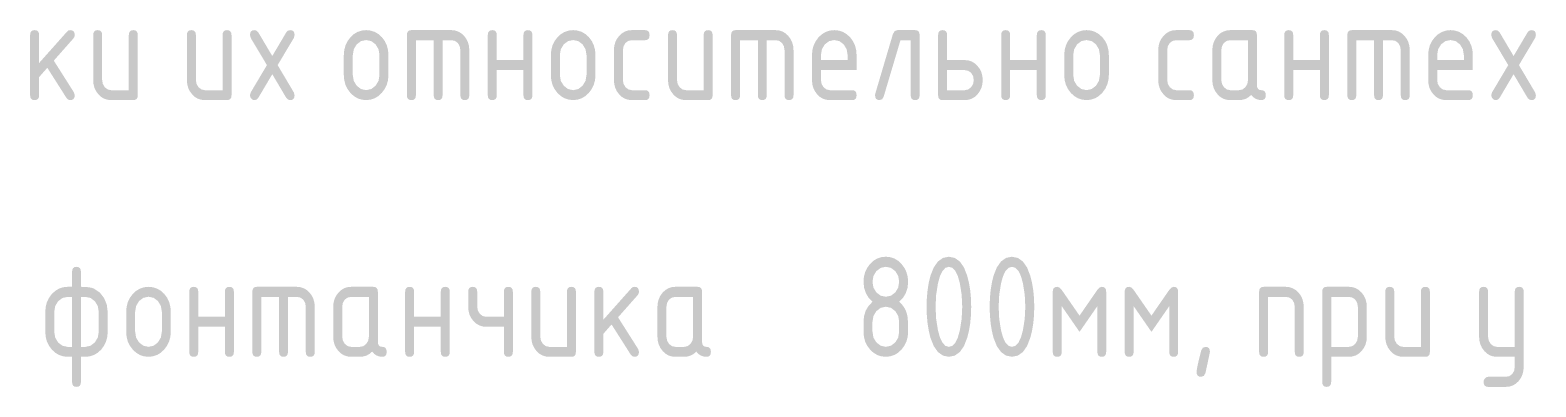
# Model space of a CAD drawing. Header units: millimetres. Extents: x 0 to 1189, y 0 to 841.
# Drawn here: x 1047.81 to 1093.38, y 217.72 to 228.51 of the extents above; entities that cross this region are included whole.
import ezdxf

# ---------------------------------------------------------------- set-up
doc = ezdxf.new("R2010")
doc.units = ezdxf.units.MM

msp = doc.modelspace()

# ---------------------------------------------------------------- hatches: boundary and pattern name
h = msp.add_hatch(color=7)
h.dxf.hatch_style = 2
h.paths.add_polyline_path([(1048.083316, 227.519064), (1048.931636, 228.471564), (1048.972701, 228.503948), (1049.025343, 228.514007), (1049.084986, 228.504559), (1049.127524, 228.476456), (1049.153009, 228.430059), (1049.161493, 228.36573), (1049.150675, 228.308059), (1049.1196, 228.259897), (1048.528146, 227.591273), (1049.135034, 226.634363), (1049.161493, 226.545617), (1049.153009, 226.479429), (1049.127524, 226.433238), (1049.084986, 226.406169), (1049.025343, 226.397341), (1048.960644, 226.413119), (1048.912895, 226.46073), (1048.331914, 227.375196), (1048.083316, 227.091872), (1048.083316, 226.545617), (1048.074841, 226.479429), (1048.049416, 226.433238), (1048.007041, 226.406169), (1047.947717, 226.397341), (1047.888073, 226.406169), (1047.845535, 226.433238), (1047.82005, 226.479429), (1047.811566, 226.545617), (1047.811566, 228.36573), (1047.82005, 228.430059), (1047.845535, 228.476456), (1047.888073, 228.504559), (1047.947717, 228.514007), (1048.007041, 228.504559), (1048.049416, 228.476456), (1048.074841, 228.430059), (1048.083316, 228.36573)])
h = msp.add_hatch(color=7)
h.dxf.hatch_style = 2
h.paths.add_polyline_path([(1051.069901, 228.36573), (1051.069901, 226.545617), (1051.061417, 226.479429), (1051.035932, 226.433238), (1050.993394, 226.406169), (1050.93375, 226.397341), (1050.259614, 226.397341), (1050.150646, 226.407805), (1050.050566, 226.439715), (1049.959788, 226.493846), (1049.878724, 226.570973), (1049.809271, 226.663991), (1049.759662, 226.766104), (1049.729896, 226.878551), (1049.719974, 227.002575), (1049.719974, 228.36573), (1049.728458, 228.430059), (1049.753943, 228.476456), (1049.796481, 228.504559), (1049.856125, 228.514007), (1049.915449, 228.504559), (1049.957824, 228.476456), (1049.983249, 228.430059), (1049.991724, 228.36573), (1049.991724, 227.002575), (1050.011567, 226.886958), (1050.071099, 226.78705), (1050.158122, 226.720077), (1050.259614, 226.697753), (1050.798703, 226.697753), (1050.798703, 228.36573), (1050.807169, 228.430059), (1050.832534, 228.476456), (1050.874745, 228.504559), (1050.93375, 228.514007), (1050.993394, 228.504559), (1051.035932, 228.476456), (1051.061417, 228.430059)])
h = msp.add_hatch(color=7)
h.dxf.hatch_style = 2
h.paths.add_polyline_path([(1053.905722, 228.36573), (1053.905722, 226.545617), (1053.897239, 226.479429), (1053.871754, 226.433238), (1053.829215, 226.406169), (1053.769572, 226.397341), (1053.095436, 226.397341), (1052.986467, 226.407805), (1052.886387, 226.439715), (1052.795609, 226.493846), (1052.714546, 226.570973), (1052.645093, 226.663991), (1052.595483, 226.766104), (1052.565718, 226.878551), (1052.555796, 227.002575), (1052.555796, 228.36573), (1052.564279, 228.430059), (1052.589765, 228.476456), (1052.632303, 228.504559), (1052.691946, 228.514007), (1052.751271, 228.504559), (1052.793645, 228.476456), (1052.81907, 228.430059), (1052.827545, 228.36573), (1052.827545, 227.002575), (1052.847389, 226.886958), (1052.90692, 226.78705), (1052.993943, 226.720077), (1053.095436, 226.697753), (1053.634524, 226.697753), (1053.634524, 228.36573), (1053.642991, 228.430059), (1053.668355, 228.476456), (1053.710566, 228.504559), (1053.769572, 228.514007), (1053.829215, 228.504559), (1053.871754, 228.476456), (1053.897239, 228.430059)])
h = msp.add_hatch(color=7)
h.dxf.hatch_style = 2
h.paths.add_polyline_path([(1055.3015, 227.455674), (1055.79153, 226.629953), (1055.81413, 226.545617), (1055.805647, 226.479429), (1055.780161, 226.433238), (1055.737623, 226.406169), (1055.67798, 226.397341), (1055.613281, 226.413119), (1055.565532, 226.46073), (1055.139443, 227.180617), (1054.713353, 226.46073), (1054.665329, 226.413119), (1054.600354, 226.397341), (1054.548884, 226.4074), (1054.506096, 226.439784), (1054.475228, 226.4896), (1054.464204, 226.545617), (1054.486804, 226.629953), (1054.977385, 227.455674), (1054.486804, 228.276985), (1054.464204, 228.36573), (1054.472687, 228.430059), (1054.498172, 228.476456), (1054.540711, 228.504559), (1054.600354, 228.514007), (1054.665329, 228.498229), (1054.713353, 228.450617), (1055.139443, 227.73073), (1055.565532, 228.450617), (1055.613281, 228.498229), (1055.67798, 228.514007), (1055.737623, 228.505179), (1055.780161, 228.478109), (1055.805647, 228.431919), (1055.81413, 228.36573), (1055.79153, 228.276985)])
h = msp.add_hatch(color=7)
h.paths.add_polyline_path([(1057.304513, 227.150852), (1057.304513, 227.756086), (1057.316657, 227.908592), (1057.353295, 228.04885), (1057.414738, 228.177223), (1057.501296, 228.294072), (1057.60489, 228.390759), (1057.719026, 228.459437), (1057.843911, 228.500416), (1057.979751, 228.514007), (1058.115514, 228.500477), (1058.240269, 228.459919), (1058.35438, 228.392387), (1058.458206, 228.297931), (1058.544678, 228.181332), (1058.605932, 228.05264), (1058.642381, 227.911133), (1058.654439, 227.756086), (1058.654439, 227.150852), (1058.641709, 227.000895), (1058.603865, 226.861946), (1058.541422, 226.734056), (1058.454899, 226.617275), (1058.352442, 226.520589), (1058.238409, 226.451911), (1058.113834, 226.410931), (1057.979751, 226.397341), (1057.843911, 226.410931), (1057.719026, 226.451911), (1057.60489, 226.520589), (1057.501296, 226.617275), (1057.414738, 226.734056), (1057.353295, 226.861946), (1057.316657, 227.000895)])
h.paths.add_polyline_path([(1058.383241, 227.155262), (1058.383241, 227.760496), (1058.354371, 227.93406), (1058.266383, 228.082406), (1058.135676, 228.18128), (1057.979751, 228.213595), (1057.823826, 228.18128), (1057.693119, 228.082406), (1057.604925, 227.93406), (1057.576262, 227.760496), (1057.576262, 227.155262), (1057.604925, 226.97839), (1057.693119, 226.833352), (1057.823826, 226.732273), (1057.979751, 226.697753), (1058.135676, 226.732273), (1058.266383, 226.833352), (1058.354371, 226.979837)])
h = msp.add_hatch(color=7)
h.dxf.hatch_style = 2
h.paths.add_polyline_path([(1059.349071, 228.514007), (1060.562847, 228.514007), (1060.671186, 228.502923), (1060.770173, 228.469979), (1060.86058, 228.415641), (1060.943185, 228.340374), (1061.012638, 228.246737), (1061.062248, 228.143591), (1061.092013, 228.030936), (1061.101935, 227.908773), (1061.101935, 226.545617), (1061.093452, 226.479429), (1061.067967, 226.433238), (1061.025428, 226.406169), (1060.965785, 226.397341), (1060.906461, 226.406169), (1060.864086, 226.433238), (1060.838661, 226.479429), (1060.830186, 226.545617), (1060.830186, 227.908773), (1060.810825, 228.026044), (1060.75467, 228.124298), (1060.667233, 228.189066), (1060.562847, 228.209185), (1060.291649, 228.209185), (1060.291649, 226.545617), (1060.283165, 226.479429), (1060.25768, 226.433238), (1060.215142, 226.406169), (1060.155499, 226.397341), (1060.098405, 226.406169), (1060.057176, 226.433238), (1060.032173, 226.479429), (1060.023758, 226.545617), (1060.023758, 228.209185), (1059.48467, 228.209185), (1059.48467, 226.545617), (1059.476195, 226.479429), (1059.45077, 226.433238), (1059.408395, 226.406169), (1059.349071, 226.397341), (1059.289427, 226.406169), (1059.246889, 226.433238), (1059.221404, 226.479429), (1059.21292, 226.545617), (1059.21292, 228.36573), (1059.221404, 228.430059), (1059.246889, 228.476456), (1059.289427, 228.504559)])
h = msp.add_hatch(color=7)
h.dxf.hatch_style = 2
h.paths.add_polyline_path([(1061.932404, 227.303538), (1061.932404, 226.545617), (1061.92393, 226.479429), (1061.898505, 226.433238), (1061.85613, 226.406169), (1061.796806, 226.397341), (1061.737162, 226.406169), (1061.694624, 226.433238), (1061.669139, 226.479429), (1061.660655, 226.545617), (1061.660655, 228.36573), (1061.669139, 228.430059), (1061.694624, 228.476456), (1061.737162, 228.504559), (1061.796806, 228.514007), (1061.85613, 228.504559), (1061.898505, 228.476456), (1061.92393, 228.430059), (1061.932404, 228.36573), (1061.932404, 227.607809), (1062.739384, 227.607809), (1062.739384, 228.36573), (1062.74785, 228.430059), (1062.773214, 228.476456), (1062.815425, 228.504559), (1062.874431, 228.514007), (1062.934075, 228.504559), (1062.976613, 228.476456), (1063.002098, 228.430059), (1063.010582, 228.36573), (1063.010582, 226.545617), (1063.002098, 226.479429), (1062.976613, 226.433238), (1062.934075, 226.406169), (1062.874431, 226.397341), (1062.815425, 226.406169), (1062.773214, 226.433238), (1062.74785, 226.479429), (1062.739384, 226.545617), (1062.739384, 227.303538)])
h = msp.add_hatch(color=7)
h.paths.add_polyline_path([(1063.569063, 227.150852), (1063.569063, 227.756086), (1063.581207, 227.908592), (1063.617846, 228.04885), (1063.679289, 228.177223), (1063.765847, 228.294072), (1063.869441, 228.390759), (1063.983577, 228.459437), (1064.108462, 228.500416), (1064.244302, 228.514007), (1064.380065, 228.500477), (1064.50482, 228.459919), (1064.61893, 228.392387), (1064.722757, 228.297931), (1064.809229, 228.181332), (1064.870483, 228.05264), (1064.906932, 227.911133), (1064.918989, 227.756086), (1064.918989, 227.150852), (1064.90626, 227.000895), (1064.868415, 226.861946), (1064.805973, 226.734056), (1064.71945, 226.617275), (1064.616992, 226.520589), (1064.50296, 226.451911), (1064.378385, 226.410931), (1064.244302, 226.397341), (1064.108462, 226.410931), (1063.983577, 226.451911), (1063.869441, 226.520589), (1063.765847, 226.617275), (1063.679289, 226.734056), (1063.617846, 226.861946), (1063.581207, 227.000895)])
h.paths.add_polyline_path([(1064.647792, 227.155262), (1064.647792, 227.760496), (1064.618922, 227.93406), (1064.530934, 228.082406), (1064.400227, 228.18128), (1064.244302, 228.213595), (1064.088377, 228.18128), (1063.95767, 228.082406), (1063.869476, 227.93406), (1063.840812, 227.760496), (1063.840812, 227.155262), (1063.869476, 226.97839), (1063.95767, 226.833352), (1064.088377, 226.732273), (1064.244302, 226.697753), (1064.400227, 226.732273), (1064.530934, 226.833352), (1064.618922, 226.979837)])
h = msp.add_hatch(color=7)
h.dxf.hatch_style = 2
h.paths.add_polyline_path([(1065.74922, 227.908773), (1065.74922, 227.002575), (1065.769064, 226.886958), (1065.828595, 226.78705), (1065.915618, 226.720077), (1066.017111, 226.697753), (1066.420049, 226.697753), (1066.479693, 226.688244), (1066.522231, 226.659719), (1066.547716, 226.612177), (1066.556199, 226.545617), (1066.547716, 226.479429), (1066.522231, 226.433238), (1066.479693, 226.406169), (1066.420049, 226.397341), (1066.017111, 226.397341), (1065.908143, 226.407805), (1065.808063, 226.439715), (1065.717284, 226.493846), (1065.636221, 226.570973), (1065.566768, 226.663991), (1065.517159, 226.766104), (1065.487393, 226.878551), (1065.477471, 227.002575), (1065.477471, 227.908773), (1065.487393, 228.030936), (1065.517159, 228.143591), (1065.566768, 228.246737), (1065.636221, 228.340374), (1065.717284, 228.415641), (1065.808063, 228.469979), (1065.908143, 228.502923), (1066.017111, 228.514007), (1066.420049, 228.514007), (1066.479693, 228.504499), (1066.522231, 228.475973), (1066.547716, 228.428431), (1066.556199, 228.361872), (1066.547716, 228.294994), (1066.522231, 228.247288), (1066.479693, 228.218702), (1066.420049, 228.209185), (1066.017111, 228.209185), (1065.912242, 228.187412), (1065.824737, 228.124298), (1065.768582, 228.026044)])
h = msp.add_hatch(color=7)
h.dxf.hatch_style = 2
h.paths.add_polyline_path([(1068.464256, 228.36573), (1068.464256, 226.545617), (1068.455773, 226.479429), (1068.430287, 226.433238), (1068.387749, 226.406169), (1068.328106, 226.397341), (1067.65397, 226.397341), (1067.545001, 226.407805), (1067.444921, 226.439715), (1067.354143, 226.493846), (1067.27308, 226.570973), (1067.203627, 226.663991), (1067.154017, 226.766104), (1067.124252, 226.878551), (1067.11433, 227.002575), (1067.11433, 228.36573), (1067.122813, 228.430059), (1067.148299, 228.476456), (1067.190837, 228.504559), (1067.25048, 228.514007), (1067.309805, 228.504559), (1067.352179, 228.476456), (1067.377604, 228.430059), (1067.386079, 228.36573), (1067.386079, 227.002575), (1067.405923, 226.886958), (1067.465454, 226.78705), (1067.552477, 226.720077), (1067.65397, 226.697753), (1068.193058, 226.697753), (1068.193058, 228.36573), (1068.201525, 228.430059), (1068.226889, 228.476456), (1068.2691, 228.504559), (1068.328106, 228.514007), (1068.387749, 228.504559), (1068.430287, 228.476456), (1068.455773, 228.430059)])
h = msp.add_hatch(color=7)
h.dxf.hatch_style = 2
h.paths.add_polyline_path([(1069.158888, 228.514007), (1070.372664, 228.514007), (1070.481004, 228.502923), (1070.57999, 228.469979), (1070.670398, 228.415641), (1070.753003, 228.340374), (1070.822456, 228.246737), (1070.872065, 228.143591), (1070.901831, 228.030936), (1070.911753, 227.908773), (1070.911753, 226.545617), (1070.903269, 226.479429), (1070.877784, 226.433238), (1070.835246, 226.406169), (1070.775602, 226.397341), (1070.716278, 226.406169), (1070.673903, 226.433238), (1070.648478, 226.479429), (1070.640003, 226.545617), (1070.640003, 227.908773), (1070.620642, 228.026044), (1070.564487, 228.124298), (1070.47705, 228.189066), (1070.372664, 228.209185), (1070.101466, 228.209185), (1070.101466, 226.545617), (1070.092983, 226.479429), (1070.067497, 226.433238), (1070.024959, 226.406169), (1069.965316, 226.397341), (1069.908222, 226.406169), (1069.866993, 226.433238), (1069.84199, 226.479429), (1069.833576, 226.545617), (1069.833576, 228.209185), (1069.294487, 228.209185), (1069.294487, 226.545617), (1069.286012, 226.479429), (1069.260587, 226.433238), (1069.218213, 226.406169), (1069.158888, 226.397341), (1069.099245, 226.406169), (1069.056706, 226.433238), (1069.031221, 226.479429), (1069.022738, 226.545617), (1069.022738, 228.36573), (1069.031221, 228.430059), (1069.056706, 228.476456), (1069.099245, 228.504559)])
h = msp.add_hatch(color=7)
h.paths.add_polyline_path([(1072.145711, 228.213595), (1071.989786, 228.18128), (1071.859079, 228.082406), (1071.770885, 227.935507), (1071.742222, 227.760496), (1071.742222, 227.607809), (1072.549201, 227.607809), (1072.549201, 227.760496), (1072.520331, 227.935507), (1072.432343, 228.082406), (1072.301636, 228.18128)])
h.paths.add_polyline_path([(1071.742222, 227.303538), (1071.742222, 227.002575), (1071.762066, 226.886958), (1071.821597, 226.78705), (1071.90862, 226.720077), (1072.010112, 226.697753), (1072.684249, 226.697753), (1072.743892, 226.688244), (1072.78643, 226.659719), (1072.811915, 226.612177), (1072.820399, 226.545617), (1072.811915, 226.479429), (1072.78643, 226.433238), (1072.743892, 226.406169), (1072.684249, 226.397341), (1072.010112, 226.397341), (1071.901144, 226.407805), (1071.801064, 226.439715), (1071.710286, 226.493846), (1071.629223, 226.570973), (1071.55977, 226.663991), (1071.51016, 226.766104), (1071.480395, 226.878551), (1071.470473, 227.002575), (1071.470473, 227.756086), (1071.482617, 227.908592), (1071.519255, 228.04885), (1071.580699, 228.177223), (1071.667257, 228.294072), (1071.770851, 228.390759), (1071.884987, 228.459437), (1072.009871, 228.500416), (1072.145711, 228.514007), (1072.281474, 228.500477), (1072.40623, 228.459919), (1072.52034, 228.392387), (1072.624166, 228.297931), (1072.710638, 228.1814), (1072.771892, 228.053191), (1072.808341, 227.912993), (1072.820399, 227.760496), (1072.820399, 227.303538)])
h = msp.add_hatch(color=7)
h.dxf.hatch_style = 2
h.paths.add_polyline_path([(1074.054119, 228.514007), (1074.592657, 228.514007), (1074.6523, 228.504559), (1074.694838, 228.476456), (1074.720323, 228.430059), (1074.728807, 228.36573), (1074.728807, 226.545617), (1074.720323, 226.479429), (1074.694838, 226.433238), (1074.6523, 226.406169), (1074.592657, 226.397341), (1074.533651, 226.406169), (1074.49144, 226.433238), (1074.466075, 226.479429), (1074.457609, 226.545617), (1074.457609, 228.209185), (1074.148377, 228.209185), (1073.639054, 226.498764), (1073.593992, 226.422628), (1073.515031, 226.397341), (1073.455388, 226.406849), (1073.412849, 226.435374), (1073.387364, 226.482917), (1073.378881, 226.549476), (1073.387149, 226.596329), (1073.91852, 228.391086), (1073.97185, 228.484379)])
h = msp.add_hatch(color=7)
h.paths.add_polyline_path([(1076.637215, 227.002575), (1076.627301, 226.880412), (1076.597596, 226.767757), (1076.54815, 226.664611), (1076.479016, 226.570973), (1076.39772, 226.493846), (1076.306968, 226.439715), (1076.207017, 226.407805), (1076.098126, 226.397341), (1075.423439, 226.397341), (1075.363795, 226.406169), (1075.321257, 226.433238), (1075.295772, 226.479429), (1075.287289, 226.545617), (1075.287289, 228.36573), (1075.295772, 228.430059), (1075.321257, 228.476456), (1075.363795, 228.504559), (1075.423439, 228.514007), (1075.482763, 228.504559), (1075.525138, 228.476456), (1075.550563, 228.430059), (1075.559038, 228.36573), (1075.559038, 227.607809), (1076.098126, 227.607809), (1076.207017, 227.596742), (1076.306968, 227.563505), (1076.39772, 227.508048), (1076.479016, 227.430318), (1076.54815, 227.339144), (1076.597596, 227.237117), (1076.627301, 227.124755)])
h.paths.add_polyline_path([(1076.366017, 227.002575), (1076.346655, 227.120122), (1076.2905, 227.218651), (1076.202788, 227.281765), (1076.098126, 227.303538), (1075.559038, 227.303538), (1075.559038, 226.697753), (1076.098126, 226.697753), (1076.20079, 226.720077), (1076.286091, 226.78705), (1076.346104, 226.885304)])
h = msp.add_hatch(color=7)
h.dxf.hatch_style = 2
h.paths.add_polyline_path([(1077.467446, 227.303538), (1077.467446, 226.545617), (1077.458971, 226.479429), (1077.433546, 226.433238), (1077.391171, 226.406169), (1077.331847, 226.397341), (1077.272203, 226.406169), (1077.229665, 226.433238), (1077.20418, 226.479429), (1077.195696, 226.545617), (1077.195696, 228.36573), (1077.20418, 228.430059), (1077.229665, 228.476456), (1077.272203, 228.504559), (1077.331847, 228.514007), (1077.391171, 228.504559), (1077.433546, 228.476456), (1077.458971, 228.430059), (1077.467446, 228.36573), (1077.467446, 227.607809), (1078.274425, 227.607809), (1078.274425, 228.36573), (1078.282891, 228.430059), (1078.308256, 228.476456), (1078.350467, 228.504559), (1078.409473, 228.514007), (1078.469116, 228.504559), (1078.511654, 228.476456), (1078.537139, 228.430059), (1078.545623, 228.36573), (1078.545623, 226.545617), (1078.537139, 226.479429), (1078.511654, 226.433238), (1078.469116, 226.406169), (1078.409473, 226.397341), (1078.350467, 226.406169), (1078.308256, 226.433238), (1078.282891, 226.479429), (1078.274425, 226.545617), (1078.274425, 227.303538)])
h = msp.add_hatch(color=7)
h.paths.add_polyline_path([(1079.104104, 227.150852), (1079.104104, 227.756086), (1079.116248, 227.908592), (1079.152887, 228.04885), (1079.21433, 228.177223), (1079.300888, 228.294072), (1079.404482, 228.390759), (1079.518618, 228.459437), (1079.643503, 228.500416), (1079.779343, 228.514007), (1079.915106, 228.500477), (1080.039861, 228.459919), (1080.153971, 228.392387), (1080.257798, 228.297931), (1080.34427, 228.181332), (1080.405524, 228.05264), (1080.441973, 227.911133), (1080.454031, 227.756086), (1080.454031, 227.150852), (1080.441301, 227.000895), (1080.403457, 226.861946), (1080.341014, 226.734056), (1080.254491, 226.617275), (1080.152034, 226.520589), (1080.038001, 226.451911), (1079.913426, 226.410931), (1079.779343, 226.397341), (1079.643503, 226.410931), (1079.518618, 226.451911), (1079.404482, 226.520589), (1079.300888, 226.617275), (1079.21433, 226.734056), (1079.152887, 226.861946), (1079.116248, 227.000895)])
h.paths.add_polyline_path([(1080.182833, 227.155262), (1080.182833, 227.760496), (1080.153963, 227.93406), (1080.065975, 228.082406), (1079.935268, 228.18128), (1079.779343, 228.213595), (1079.623418, 228.18128), (1079.492711, 228.082406), (1079.404517, 227.93406), (1079.375854, 227.760496), (1079.375854, 227.155262), (1079.404517, 226.97839), (1079.492711, 226.833352), (1079.623418, 226.732273), (1079.779343, 226.697753), (1079.935268, 226.732273), (1080.065975, 226.833352), (1080.153963, 226.979837)])
h = msp.add_hatch(color=7)
h.dxf.hatch_style = 2
h.paths.add_polyline_path([(1082.219995, 227.908773), (1082.219995, 227.002575), (1082.239838, 226.886958), (1082.29937, 226.78705), (1082.386393, 226.720077), (1082.487885, 226.697753), (1082.890824, 226.697753), (1082.950467, 226.688244), (1082.993005, 226.659719), (1083.01849, 226.612177), (1083.026974, 226.545617), (1083.01849, 226.479429), (1082.993005, 226.433238), (1082.950467, 226.406169), (1082.890824, 226.397341), (1082.487885, 226.397341), (1082.378917, 226.407805), (1082.278837, 226.439715), (1082.188059, 226.493846), (1082.106995, 226.570973), (1082.037542, 226.663991), (1081.987933, 226.766104), (1081.958167, 226.878551), (1081.948245, 227.002575), (1081.948245, 227.908773), (1081.958167, 228.030936), (1081.987933, 228.143591), (1082.037542, 228.246737), (1082.106995, 228.340374), (1082.188059, 228.415641), (1082.278837, 228.469979), (1082.378917, 228.502923), (1082.487885, 228.514007), (1082.890824, 228.514007), (1082.950467, 228.504499), (1082.993005, 228.475973), (1083.01849, 228.428431), (1083.026974, 228.361872), (1083.01849, 228.294994), (1082.993005, 228.247288), (1082.950467, 228.218702), (1082.890824, 228.209185), (1082.487885, 228.209185), (1082.383017, 228.187412), (1082.295511, 228.124298), (1082.239356, 228.026044)])
h = msp.add_hatch(color=7)
h.paths.add_polyline_path([(1084.663832, 228.209185), (1084.124744, 228.209185), (1084.019875, 228.187412), (1083.93237, 228.124298), (1083.876215, 228.026044), (1083.856853, 227.908773), (1083.856853, 227.002575), (1083.876697, 226.886958), (1083.936228, 226.78705), (1084.023251, 226.720077), (1084.124744, 226.697753), (1084.395942, 226.697753), (1084.498606, 226.720077), (1084.583906, 226.78705), (1084.64392, 226.885304), (1084.663832, 227.002575)])
h.paths.add_polyline_path([(1085.20237, 226.545617), (1085.194033, 226.479429), (1085.169159, 226.433238), (1085.127956, 226.406169), (1085.070629, 226.397341), (1084.979524, 226.406918), (1084.897823, 226.435926), (1084.825218, 226.484777), (1084.761398, 226.553886), (1084.681661, 226.484777), (1084.594379, 226.435926), (1084.499243, 226.406918), (1084.395942, 226.397341), (1084.124744, 226.397341), (1084.015776, 226.407805), (1083.915696, 226.439715), (1083.824917, 226.493846), (1083.743854, 226.570973), (1083.674401, 226.663991), (1083.624792, 226.766104), (1083.595026, 226.878551), (1083.585104, 227.002575), (1083.585104, 227.908773), (1083.595026, 228.030936), (1083.624792, 228.143591), (1083.674401, 228.246737), (1083.743854, 228.340374), (1083.824917, 228.415641), (1083.915696, 228.469979), (1084.015776, 228.502923), (1084.124744, 228.514007), (1084.79888, 228.514007), (1084.858523, 228.504559), (1084.901062, 228.476456), (1084.926547, 228.430059), (1084.93503, 228.36573), (1084.93503, 226.850439), (1084.943505, 226.783562), (1084.96893, 226.735856), (1085.011305, 226.70727), (1085.070629, 226.697753), (1085.127956, 226.688244), (1085.169159, 226.659719), (1085.194033, 226.612177)])
h = msp.add_hatch(color=7)
h.dxf.hatch_style = 2
h.paths.add_polyline_path([(1086.033039, 227.303538), (1086.033039, 226.545617), (1086.024564, 226.479429), (1085.999139, 226.433238), (1085.956765, 226.406169), (1085.89744, 226.397341), (1085.837797, 226.406169), (1085.795258, 226.433238), (1085.769773, 226.479429), (1085.76129, 226.545617), (1085.76129, 228.36573), (1085.769773, 228.430059), (1085.795258, 228.476456), (1085.837797, 228.504559), (1085.89744, 228.514007), (1085.956765, 228.504559), (1085.999139, 228.476456), (1086.024564, 228.430059), (1086.033039, 228.36573), (1086.033039, 227.607809), (1086.840018, 227.607809), (1086.840018, 228.36573), (1086.848484, 228.430059), (1086.873849, 228.476456), (1086.91606, 228.504559), (1086.975066, 228.514007), (1087.034709, 228.504559), (1087.077247, 228.476456), (1087.102732, 228.430059), (1087.111216, 228.36573), (1087.111216, 226.545617), (1087.102732, 226.479429), (1087.077247, 226.433238), (1087.034709, 226.406169), (1086.975066, 226.397341), (1086.91606, 226.406169), (1086.873849, 226.433238), (1086.848484, 226.479429), (1086.840018, 226.545617), (1086.840018, 227.303538)])
h = msp.add_hatch(color=7)
h.dxf.hatch_style = 2
h.paths.add_polyline_path([(1087.805848, 228.514007), (1089.019624, 228.514007), (1089.127964, 228.502923), (1089.22695, 228.469979), (1089.317358, 228.415641), (1089.399962, 228.340374), (1089.469416, 228.246737), (1089.519025, 228.143591), (1089.548791, 228.030936), (1089.558712, 227.908773), (1089.558712, 226.545617), (1089.550229, 226.479429), (1089.524744, 226.433238), (1089.482206, 226.406169), (1089.422562, 226.397341), (1089.363238, 226.406169), (1089.320863, 226.433238), (1089.295438, 226.479429), (1089.286963, 226.545617), (1089.286963, 227.908773), (1089.267602, 228.026044), (1089.211447, 228.124298), (1089.12401, 228.189066), (1089.019624, 228.209185), (1088.748426, 228.209185), (1088.748426, 226.545617), (1088.739942, 226.479429), (1088.714457, 226.433238), (1088.671919, 226.406169), (1088.612276, 226.397341), (1088.555182, 226.406169), (1088.513953, 226.433238), (1088.48895, 226.479429), (1088.480535, 226.545617), (1088.480535, 228.209185), (1087.941447, 228.209185), (1087.941447, 226.545617), (1087.932972, 226.479429), (1087.907547, 226.433238), (1087.865172, 226.406169), (1087.805848, 226.397341), (1087.746205, 226.406169), (1087.703666, 226.433238), (1087.678181, 226.479429), (1087.669698, 226.545617), (1087.669698, 228.36573), (1087.678181, 228.430059), (1087.703666, 228.476456), (1087.746205, 228.504559)])
h = msp.add_hatch(color=7)
h.paths.add_polyline_path([(1090.792671, 228.213595), (1090.636746, 228.18128), (1090.506039, 228.082406), (1090.417845, 227.935507), (1090.389182, 227.760496), (1090.389182, 227.607809), (1091.196161, 227.607809), (1091.196161, 227.760496), (1091.167291, 227.935507), (1091.079303, 228.082406), (1090.948596, 228.18128)])
h.paths.add_polyline_path([(1090.389182, 227.303538), (1090.389182, 227.002575), (1090.409025, 226.886958), (1090.468557, 226.78705), (1090.55558, 226.720077), (1090.657072, 226.697753), (1091.331209, 226.697753), (1091.390852, 226.688244), (1091.43339, 226.659719), (1091.458875, 226.612177), (1091.467359, 226.545617), (1091.458875, 226.479429), (1091.43339, 226.433238), (1091.390852, 226.406169), (1091.331209, 226.397341), (1090.657072, 226.397341), (1090.548104, 226.407805), (1090.448024, 226.439715), (1090.357246, 226.493846), (1090.276183, 226.570973), (1090.206729, 226.663991), (1090.15712, 226.766104), (1090.127354, 226.878551), (1090.117433, 227.002575), (1090.117433, 227.756086), (1090.129577, 227.908592), (1090.166215, 228.04885), (1090.227658, 228.177223), (1090.314216, 228.294072), (1090.41781, 228.390759), (1090.531946, 228.459437), (1090.656831, 228.500416), (1090.792671, 228.514007), (1090.928434, 228.500477), (1091.053189, 228.459919), (1091.1673, 228.392387), (1091.271126, 228.297931), (1091.357598, 228.1814), (1091.418852, 228.053191), (1091.455301, 227.912993), (1091.467359, 227.760496), (1091.467359, 227.303538)])
h = msp.add_hatch(color=7)
h.dxf.hatch_style = 2
h.paths.add_polyline_path([(1092.863137, 227.455674), (1093.353167, 226.629953), (1093.375767, 226.545617), (1093.367283, 226.479429), (1093.341798, 226.433238), (1093.29926, 226.406169), (1093.239617, 226.397341), (1093.174918, 226.413119), (1093.127169, 226.46073), (1092.701079, 227.180617), (1092.27499, 226.46073), (1092.226965, 226.413119), (1092.161991, 226.397341), (1092.110521, 226.4074), (1092.067733, 226.439784), (1092.036865, 226.4896), (1092.025841, 226.545617), (1092.04844, 226.629953), (1092.539022, 227.455674), (1092.04844, 228.276985), (1092.025841, 228.36573), (1092.034324, 228.430059), (1092.059809, 228.476456), (1092.102347, 228.504559), (1092.161991, 228.514007), (1092.226965, 228.498229), (1092.27499, 228.450617), (1092.701079, 227.73073), (1093.127169, 228.450617), (1093.174918, 228.498229), (1093.239617, 228.514007), (1093.29926, 228.505179), (1093.341798, 228.478109), (1093.367283, 228.431919), (1093.375767, 228.36573), (1093.353167, 228.276985)])
h = msp.add_hatch(color=7)
h.paths.add_polyline_path([(1073.705306, 218.933097), (1073.861231, 218.967617), (1073.991938, 219.068696), (1074.079926, 219.213735), (1074.108796, 219.390606), (1074.108796, 219.691018), (1074.079926, 219.866029), (1073.991938, 220.012928), (1073.861231, 220.113731), (1073.705306, 220.147976), (1073.549381, 220.113731), (1073.418674, 220.012928), (1073.33048, 219.867683), (1073.301817, 219.691018), (1073.301817, 219.390606), (1073.33048, 219.213735), (1073.418674, 219.068696), (1073.549381, 218.967617)])
h.paths.add_polyline_path([(1073.705306, 218.632685), (1073.569466, 218.646276), (1073.444581, 218.687255), (1073.330445, 218.755933), (1073.226851, 218.85262), (1073.140293, 218.9694), (1073.07885, 219.09729), (1073.042211, 219.23624), (1073.030067, 219.386196), (1073.030067, 219.691018), (1073.047103, 219.869534), (1073.098143, 220.030222), (1073.183081, 220.172617), (1073.301817, 220.296253), (1073.183081, 220.420121), (1073.098143, 220.56249), (1073.047103, 220.723048), (1073.030067, 220.901487), (1073.042211, 221.053993), (1073.07885, 221.194251), (1073.140293, 221.322624), (1073.226851, 221.439473), (1073.330445, 221.536392), (1073.444581, 221.605044), (1073.569466, 221.645895), (1073.705306, 221.659408), (1073.839389, 221.645895), (1073.963964, 221.605044), (1074.077997, 221.536392), (1074.180454, 221.439473), (1074.266977, 221.322624), (1074.32942, 221.194251), (1074.367264, 221.053993), (1074.379994, 220.901487), (1074.362966, 220.723048), (1074.311988, 220.56249), (1074.227212, 220.420121), (1074.108796, 220.296253), (1074.197886, 220.209135), (1074.267959, 220.112353), (1074.319636, 220.00596), (1074.353535, 219.890007), (1074.365576, 219.813069), (1074.373793, 219.703214), (1074.378495, 219.560802), (1074.379994, 219.386196), (1074.367264, 219.23624), (1074.32942, 219.09729), (1074.266977, 218.9694), (1074.180454, 218.85262), (1074.077997, 218.755933), (1073.963964, 218.687255), (1073.839389, 218.646276)])
h.paths.add_polyline_path([(1073.705306, 220.448939), (1073.861231, 220.481254), (1073.991938, 220.580128), (1074.079926, 220.726545), (1074.108796, 220.901487), (1074.079926, 221.076911), (1073.991938, 221.223397), (1073.861231, 221.322271), (1073.705306, 221.354586), (1073.549381, 221.322271), (1073.418674, 221.223397), (1073.33048, 221.076911), (1073.301817, 220.901487), (1073.33048, 220.726545), (1073.418674, 220.580128), (1073.549381, 220.481254)])
h = msp.add_hatch(color=7)
h.paths.add_polyline_path([(1076.01738, 220.144117), (1075.999948, 220.510813), (1075.945722, 220.855185), (1075.884805, 221.07437), (1075.809366, 221.230356), (1075.719147, 221.323606), (1075.613891, 221.354586), (1075.51003, 221.323537), (1075.419656, 221.229805), (1075.343442, 221.07251), (1075.282059, 220.850775), (1075.227833, 220.505301), (1075.210401, 220.144117), (1075.227833, 219.781004), (1075.282059, 219.436908), (1075.3429, 219.217033), (1075.418209, 219.059532), (1075.508402, 218.964766), (1075.613891, 218.933097), (1075.719147, 218.964766), (1075.809366, 219.059532), (1075.884805, 219.217033), (1075.945722, 219.436908), (1075.999948, 219.781004)])
h.paths.add_polyline_path([(1076.288578, 220.144117), (1076.280801, 219.882996), (1076.257779, 219.639755), (1076.219978, 219.414704), (1076.167862, 219.208154), (1076.069134, 218.955921), (1075.943173, 218.776139), (1075.791063, 218.668497), (1075.613891, 218.632685), (1075.434944, 218.668497), (1075.282404, 218.776139), (1075.156012, 218.955921), (1075.05551, 219.208154), (1075.005625, 219.414704), (1074.968969, 219.639755), (1074.946369, 219.882996), (1074.938652, 220.144117), (1074.946369, 220.407546), (1074.968969, 220.652062), (1075.005625, 220.877561), (1075.05551, 221.083939), (1075.156012, 221.336404), (1075.282404, 221.516161), (1075.434944, 221.623674), (1075.613891, 221.659408), (1075.791063, 221.623674), (1075.943173, 221.516161), (1076.069134, 221.336404), (1076.167862, 221.083939), (1076.219978, 220.8757), (1076.257779, 220.650408), (1076.280801, 220.406926)])
h = msp.add_hatch(color=7)
h.paths.add_polyline_path([(1077.925965, 220.144117), (1077.908533, 220.510813), (1077.854307, 220.855185), (1077.793389, 221.07437), (1077.71795, 221.230356), (1077.627732, 221.323606), (1077.522475, 221.354586), (1077.418614, 221.323537), (1077.328241, 221.229805), (1077.252027, 221.07251), (1077.190644, 220.850775), (1077.136418, 220.505301), (1077.118986, 220.144117), (1077.136418, 219.781004), (1077.190644, 219.436908), (1077.251484, 219.217033), (1077.326794, 219.059532), (1077.416987, 218.964766), (1077.522475, 218.933097), (1077.627732, 218.964766), (1077.71795, 219.059532), (1077.793389, 219.217033), (1077.854307, 219.436908), (1077.908533, 219.781004)])
h.paths.add_polyline_path([(1078.197163, 220.144117), (1078.189386, 219.882996), (1078.166364, 219.639755), (1078.128562, 219.414704), (1078.076447, 219.208154), (1077.977719, 218.955921), (1077.851758, 218.776139), (1077.699648, 218.668497), (1077.522475, 218.632685), (1077.343529, 218.668497), (1077.190988, 218.776139), (1077.064596, 218.955921), (1076.964094, 219.208154), (1076.914209, 219.414704), (1076.877554, 219.639755), (1076.854954, 219.882996), (1076.847237, 220.144117), (1076.854954, 220.407546), (1076.877554, 220.652062), (1076.914209, 220.877561), (1076.964094, 221.083939), (1077.064596, 221.336404), (1077.190988, 221.516161), (1077.343529, 221.623674), (1077.522475, 221.659408), (1077.699648, 221.623674), (1077.851758, 221.516161), (1077.977719, 221.336404), (1078.076447, 221.083939), (1078.128562, 220.8757), (1078.166364, 220.650408), (1078.189386, 220.406926)])
h = msp.add_hatch(color=7)
h.paths.add_polyline_path([(1049.081546, 218.933097), (1049.081546, 220.44453), (1048.945947, 220.44453), (1048.790022, 220.412215), (1048.659315, 220.31334), (1048.57112, 220.166855), (1048.542457, 219.991431), (1048.542457, 219.386196), (1048.57112, 219.212632), (1048.659315, 219.064286), (1048.790022, 218.967066), (1048.945947, 218.933097)])
h.paths.add_polyline_path([(1049.081546, 218.632685), (1048.945947, 218.632685), (1048.810107, 218.646276), (1048.685222, 218.687255), (1048.571086, 218.755933), (1048.467492, 218.85262), (1048.380934, 218.9694), (1048.31949, 219.09729), (1048.282852, 219.23624), (1048.270708, 219.386196), (1048.270708, 219.991431), (1048.282852, 220.143936), (1048.31949, 220.284195), (1048.380934, 220.412568), (1048.467492, 220.529417), (1048.571086, 220.626103), (1048.685222, 220.694781), (1048.810107, 220.735761), (1048.945947, 220.749352), (1049.081546, 220.749352), (1049.081546, 221.206309), (1049.08996, 221.270638), (1049.114963, 221.317034), (1049.156192, 221.345138), (1049.213286, 221.354586), (1049.272929, 221.345138), (1049.315468, 221.317034), (1049.340953, 221.270638), (1049.349436, 221.206309), (1049.349436, 220.749352), (1049.478007, 220.746087), (1049.586734, 220.736053), (1049.675618, 220.718888), (1049.744658, 220.69423), (1049.916981, 220.580128), (1050.046724, 220.414764), (1050.131335, 220.214259), (1050.159723, 219.991431), (1050.159723, 219.386196), (1050.147131, 219.23624), (1050.109838, 219.09729), (1050.048567, 218.9694), (1049.964041, 218.85262), (1049.85981, 218.755933), (1049.745347, 218.687255), (1049.620341, 218.646276), (1049.484484, 218.632685), (1049.349436, 218.632685), (1049.349436, 217.870905), (1049.340953, 217.806577), (1049.315468, 217.76018), (1049.272929, 217.732077), (1049.213286, 217.722628), (1049.156192, 217.732077), (1049.114963, 217.76018), (1049.08996, 217.806577), (1049.081546, 217.870905)])
h.paths.add_polyline_path([(1049.349436, 218.933097), (1049.484484, 218.933097), (1049.640891, 218.967617), (1049.771667, 219.068696), (1049.859379, 219.21463), (1049.887974, 219.386196), (1049.887974, 219.991431), (1049.859379, 220.166855), (1049.771667, 220.31334), (1049.640891, 220.412215), (1049.484484, 220.44453), (1049.349436, 220.44453)])
h = msp.add_hatch(color=7)
h.paths.add_polyline_path([(1050.718619, 219.386196), (1050.718619, 219.991431), (1050.730763, 220.143936), (1050.767402, 220.284195), (1050.828845, 220.412568), (1050.915403, 220.529417), (1051.018997, 220.626103), (1051.133133, 220.694781), (1051.258018, 220.735761), (1051.393858, 220.749352), (1051.529621, 220.735821), (1051.654376, 220.695264), (1051.768486, 220.627731), (1051.872313, 220.533275), (1051.958785, 220.416676), (1052.020039, 220.287984), (1052.056488, 220.146477), (1052.068546, 219.991431), (1052.068546, 219.386196), (1052.055816, 219.23624), (1052.017972, 219.09729), (1051.955529, 218.9694), (1051.869006, 218.85262), (1051.766549, 218.755933), (1051.652516, 218.687255), (1051.527941, 218.646276), (1051.393858, 218.632685), (1051.258018, 218.646276), (1051.133133, 218.687255), (1051.018997, 218.755933), (1050.915403, 218.85262), (1050.828845, 218.9694), (1050.767402, 219.09729), (1050.730763, 219.23624)])
h.paths.add_polyline_path([(1051.797348, 219.390606), (1051.797348, 219.99584), (1051.768478, 220.169404), (1051.68049, 220.31775), (1051.549783, 220.416624), (1051.393858, 220.448939), (1051.237933, 220.416624), (1051.107226, 220.31775), (1051.019032, 220.169404), (1050.990369, 219.99584), (1050.990369, 219.390606), (1051.019032, 219.213735), (1051.107226, 219.068696), (1051.237933, 218.967617), (1051.393858, 218.933097), (1051.549783, 218.967617), (1051.68049, 219.068696), (1051.768478, 219.215182)])
h = msp.add_hatch(color=7)
h.dxf.hatch_style = 2
h.paths.add_polyline_path([(1052.898953, 219.538883), (1052.898953, 218.780962), (1052.890478, 218.714773), (1052.865053, 218.668583), (1052.822679, 218.641513), (1052.763354, 218.632685), (1052.703711, 218.641513), (1052.661173, 218.668583), (1052.635688, 218.714773), (1052.627204, 218.780962), (1052.627204, 220.601075), (1052.635688, 220.665403), (1052.661173, 220.7118), (1052.703711, 220.739903), (1052.763354, 220.749352), (1052.822679, 220.739903), (1052.865053, 220.7118), (1052.890478, 220.665403), (1052.898953, 220.601075), (1052.898953, 219.843154), (1053.705932, 219.843154), (1053.705932, 220.601075), (1053.714399, 220.665403), (1053.739763, 220.7118), (1053.781974, 220.739903), (1053.84098, 220.749352), (1053.900623, 220.739903), (1053.943162, 220.7118), (1053.968647, 220.665403), (1053.97713, 220.601075), (1053.97713, 218.780962), (1053.968647, 218.714773), (1053.943162, 218.668583), (1053.900623, 218.641513), (1053.84098, 218.632685), (1053.781974, 218.641513), (1053.739763, 218.668583), (1053.714399, 218.714773), (1053.705932, 218.780962), (1053.705932, 219.538883)])
h = msp.add_hatch(color=7)
h.dxf.hatch_style = 2
h.paths.add_polyline_path([(1054.671939, 220.749352), (1055.885715, 220.749352), (1055.994054, 220.738267), (1056.093041, 220.705323), (1056.183449, 220.650985), (1056.266053, 220.575719), (1056.335507, 220.482081), (1056.385116, 220.378935), (1056.414882, 220.26628), (1056.424803, 220.144117), (1056.424803, 218.780962), (1056.41632, 218.714773), (1056.390835, 218.668583), (1056.348296, 218.641513), (1056.288653, 218.632685), (1056.229329, 218.641513), (1056.186954, 218.668583), (1056.161529, 218.714773), (1056.153054, 218.780962), (1056.153054, 220.144117), (1056.133693, 220.261388), (1056.077538, 220.359642), (1055.990101, 220.42441), (1055.885715, 220.44453), (1055.614517, 220.44453), (1055.614517, 218.780962), (1055.606033, 218.714773), (1055.580548, 218.668583), (1055.53801, 218.641513), (1055.478367, 218.632685), (1055.421273, 218.641513), (1055.380044, 218.668583), (1055.355041, 218.714773), (1055.346626, 218.780962), (1055.346626, 220.44453), (1054.807538, 220.44453), (1054.807538, 218.780962), (1054.799063, 218.714773), (1054.773638, 218.668583), (1054.731263, 218.641513), (1054.671939, 218.632685), (1054.612296, 218.641513), (1054.569757, 218.668583), (1054.544272, 218.714773), (1054.535789, 218.780962), (1054.535789, 220.601075), (1054.544272, 220.665403), (1054.569757, 220.7118), (1054.612296, 220.739903)])
h = msp.add_hatch(color=7)
h.paths.add_polyline_path([(1058.062428, 220.44453), (1057.52334, 220.44453), (1057.418471, 220.422757), (1057.330966, 220.359642), (1057.274811, 220.261388), (1057.255449, 220.144117), (1057.255449, 219.237919), (1057.275293, 219.122302), (1057.334824, 219.022394), (1057.421847, 218.955421), (1057.52334, 218.933097), (1057.794538, 218.933097), (1057.897202, 218.955421), (1057.982502, 219.022394), (1058.042516, 219.120648), (1058.062428, 219.237919)])
h.paths.add_polyline_path([(1058.600966, 218.780962), (1058.592629, 218.714773), (1058.567755, 218.668583), (1058.526552, 218.641513), (1058.469225, 218.632685), (1058.37812, 218.642262), (1058.296419, 218.67127), (1058.223814, 218.720121), (1058.159994, 218.78923), (1058.080257, 218.720121), (1057.992975, 218.67127), (1057.897839, 218.642262), (1057.794538, 218.632685), (1057.52334, 218.632685), (1057.414372, 218.643149), (1057.314292, 218.67506), (1057.223513, 218.729191), (1057.14245, 218.806318), (1057.072997, 218.899335), (1057.023388, 219.001448), (1056.993622, 219.113896), (1056.9837, 219.237919), (1056.9837, 220.144117), (1056.993622, 220.26628), (1057.023388, 220.378935), (1057.072997, 220.482081), (1057.14245, 220.575719), (1057.223513, 220.650985), (1057.314292, 220.705323), (1057.414372, 220.738267), (1057.52334, 220.749352), (1058.197476, 220.749352), (1058.257119, 220.739903), (1058.299658, 220.7118), (1058.325143, 220.665403), (1058.333626, 220.601075), (1058.333626, 219.085784), (1058.342101, 219.018906), (1058.367526, 218.9712), (1058.409901, 218.942614), (1058.469225, 218.933097), (1058.526552, 218.923589), (1058.567755, 218.895063), (1058.592629, 218.847521)])
h = msp.add_hatch(color=7)
h.dxf.hatch_style = 2
h.paths.add_polyline_path([(1059.431812, 219.538883), (1059.431812, 218.780962), (1059.423337, 218.714773), (1059.397912, 218.668583), (1059.355537, 218.641513), (1059.296213, 218.632685), (1059.236569, 218.641513), (1059.194031, 218.668583), (1059.168546, 218.714773), (1059.160062, 218.780962), (1059.160062, 220.601075), (1059.168546, 220.665403), (1059.194031, 220.7118), (1059.236569, 220.739903), (1059.296213, 220.749352), (1059.355537, 220.739903), (1059.397912, 220.7118), (1059.423337, 220.665403), (1059.431812, 220.601075), (1059.431812, 219.843154), (1060.238791, 219.843154), (1060.238791, 220.601075), (1060.247257, 220.665403), (1060.272622, 220.7118), (1060.314833, 220.739903), (1060.373838, 220.749352), (1060.433482, 220.739903), (1060.47602, 220.7118), (1060.501505, 220.665403), (1060.509989, 220.601075), (1060.509989, 218.780962), (1060.501505, 218.714773), (1060.47602, 218.668583), (1060.433482, 218.641513), (1060.373838, 218.632685), (1060.314833, 218.641513), (1060.272622, 218.668583), (1060.247257, 218.714773), (1060.238791, 218.780962), (1060.238791, 219.538883)])
h = msp.add_hatch(color=7)
h.dxf.hatch_style = 2
h.paths.add_polyline_path([(1062.418573, 220.601075), (1062.418573, 218.780962), (1062.41009, 218.714773), (1062.384605, 218.668583), (1062.342066, 218.641513), (1062.282423, 218.632685), (1062.223417, 218.641513), (1062.181206, 218.668583), (1062.155842, 218.714773), (1062.147375, 218.780962), (1062.147375, 219.538883), (1061.608287, 219.538883), (1061.501489, 219.549881), (1061.402132, 219.582636), (1061.310631, 219.636784), (1061.227397, 219.711964), (1061.157944, 219.80493), (1061.108335, 219.906268), (1061.078569, 220.016287), (1061.068647, 220.135298), (1061.068647, 220.601075), (1061.077131, 220.665403), (1061.102616, 220.7118), (1061.145154, 220.739903), (1061.204797, 220.749352), (1061.264122, 220.739903), (1061.306496, 220.7118), (1061.331921, 220.665403), (1061.340396, 220.601075), (1061.340396, 220.147976), (1061.36024, 220.030705), (1061.419771, 219.932451), (1061.506794, 219.865478), (1061.608287, 219.843154), (1062.147375, 219.843154), (1062.147375, 220.601075), (1062.155842, 220.665403), (1062.181206, 220.7118), (1062.223417, 220.739903), (1062.282423, 220.749352), (1062.342066, 220.739903), (1062.384605, 220.7118), (1062.41009, 220.665403)])
h = msp.add_hatch(color=7)
h.dxf.hatch_style = 2
h.paths.add_polyline_path([(1064.327158, 220.601075), (1064.327158, 218.780962), (1064.318674, 218.714773), (1064.293189, 218.668583), (1064.250651, 218.641513), (1064.191008, 218.632685), (1063.516871, 218.632685), (1063.407903, 218.643149), (1063.307823, 218.67506), (1063.217045, 218.729191), (1063.135982, 218.806318), (1063.066529, 218.899335), (1063.016919, 219.001448), (1062.987154, 219.113896), (1062.977232, 219.237919), (1062.977232, 220.601075), (1062.985715, 220.665403), (1063.0112, 220.7118), (1063.053739, 220.739903), (1063.113382, 220.749352), (1063.172706, 220.739903), (1063.215081, 220.7118), (1063.240506, 220.665403), (1063.248981, 220.601075), (1063.248981, 219.237919), (1063.268825, 219.122302), (1063.328356, 219.022394), (1063.415379, 218.955421), (1063.516871, 218.933097), (1064.05596, 218.933097), (1064.05596, 220.601075), (1064.064426, 220.665403), (1064.089791, 220.7118), (1064.132002, 220.739903), (1064.191008, 220.749352), (1064.250651, 220.739903), (1064.293189, 220.7118), (1064.318674, 220.665403)])
h = msp.add_hatch(color=7)
h.dxf.hatch_style = 2
h.paths.add_polyline_path([(1065.157565, 219.754408), (1066.005886, 220.706908), (1066.046951, 220.739292), (1066.099592, 220.749352), (1066.159236, 220.739903), (1066.201774, 220.7118), (1066.227259, 220.665403), (1066.235742, 220.601075), (1066.224925, 220.543404), (1066.19385, 220.495241), (1065.602396, 219.826617), (1066.209284, 218.869707), (1066.235742, 218.780962), (1066.227259, 218.714773), (1066.201774, 218.668583), (1066.159236, 218.641513), (1066.099592, 218.632685), (1066.034893, 218.648463), (1065.987144, 218.696075), (1065.406163, 219.610541), (1065.157565, 219.327216), (1065.157565, 218.780962), (1065.14909, 218.714773), (1065.123666, 218.668583), (1065.081291, 218.641513), (1065.021966, 218.632685), (1064.962323, 218.641513), (1064.919785, 218.668583), (1064.8943, 218.714773), (1064.885816, 218.780962), (1064.885816, 220.601075), (1064.8943, 220.665403), (1064.919785, 220.7118), (1064.962323, 220.739903), (1065.021966, 220.749352), (1065.081291, 220.739903), (1065.123666, 220.7118), (1065.14909, 220.665403), (1065.157565, 220.601075)])
h = msp.add_hatch(color=7)
h.paths.add_polyline_path([(1067.873129, 220.44453), (1067.334041, 220.44453), (1067.229172, 220.422757), (1067.141666, 220.359642), (1067.085511, 220.261388), (1067.06615, 220.144117), (1067.06615, 219.237919), (1067.085994, 219.122302), (1067.145525, 219.022394), (1067.232548, 218.955421), (1067.334041, 218.933097), (1067.605239, 218.933097), (1067.707902, 218.955421), (1067.793203, 219.022394), (1067.853217, 219.120648), (1067.873129, 219.237919)])
h.paths.add_polyline_path([(1068.411666, 218.780962), (1068.403329, 218.714773), (1068.378456, 218.668583), (1068.337252, 218.641513), (1068.279926, 218.632685), (1068.18882, 218.642262), (1068.10712, 218.67127), (1068.034515, 218.720121), (1067.970694, 218.78923), (1067.890958, 218.720121), (1067.803676, 218.67127), (1067.70854, 218.642262), (1067.605239, 218.632685), (1067.334041, 218.632685), (1067.225072, 218.643149), (1067.124992, 218.67506), (1067.034214, 218.729191), (1066.953151, 218.806318), (1066.883698, 218.899335), (1066.834088, 219.001448), (1066.804323, 219.113896), (1066.794401, 219.237919), (1066.794401, 220.144117), (1066.804323, 220.26628), (1066.834088, 220.378935), (1066.883698, 220.482081), (1066.953151, 220.575719), (1067.034214, 220.650985), (1067.124992, 220.705323), (1067.225072, 220.738267), (1067.334041, 220.749352), (1068.008177, 220.749352), (1068.06782, 220.739903), (1068.110358, 220.7118), (1068.135844, 220.665403), (1068.144327, 220.601075), (1068.144327, 219.085784), (1068.152802, 219.018906), (1068.178227, 218.9712), (1068.220601, 218.942614), (1068.279926, 218.933097), (1068.337252, 218.923589), (1068.378456, 218.895063), (1068.403329, 218.847521)])
h = msp.add_hatch(color=7)
h.dxf.hatch_style = 2
h.paths.add_polyline_path([(1079.566659, 219.386196), (1079.02757, 220.165063), (1079.02757, 218.780962), (1079.019096, 218.714773), (1078.993671, 218.668583), (1078.951296, 218.641513), (1078.891971, 218.632685), (1078.832328, 218.641513), (1078.78979, 218.668583), (1078.764305, 218.714773), (1078.755821, 218.780962), (1078.755821, 220.601075), (1078.764305, 220.665403), (1078.78979, 220.7118), (1078.832328, 220.739903), (1078.891971, 220.749352), (1078.959771, 220.726545), (1079.02757, 220.656196), (1079.566659, 219.877329), (1080.105748, 220.656196), (1080.173547, 220.726545), (1080.241346, 220.749352), (1080.298673, 220.739903), (1080.339876, 220.7118), (1080.36475, 220.665403), (1080.373087, 220.601075), (1080.373087, 218.780962), (1080.36475, 218.714773), (1080.339876, 218.668583), (1080.298673, 218.641513), (1080.241346, 218.632685), (1080.182022, 218.641513), (1080.139647, 218.668583), (1080.114222, 218.714773), (1080.105748, 218.780962), (1080.105748, 220.165063)])
h = msp.add_hatch(color=7)
h.dxf.hatch_style = 2
h.paths.add_polyline_path([(1081.743021, 219.386196), (1081.203933, 220.165063), (1081.203933, 218.780962), (1081.195458, 218.714773), (1081.170033, 218.668583), (1081.127658, 218.641513), (1081.068334, 218.632685), (1081.008691, 218.641513), (1080.966152, 218.668583), (1080.940667, 218.714773), (1080.932184, 218.780962), (1080.932184, 220.601075), (1080.940667, 220.665403), (1080.966152, 220.7118), (1081.008691, 220.739903), (1081.068334, 220.749352), (1081.136133, 220.726545), (1081.203933, 220.656196), (1081.743021, 219.877329), (1082.28211, 220.656196), (1082.349909, 220.726545), (1082.417709, 220.749352), (1082.475035, 220.739903), (1082.516239, 220.7118), (1082.541112, 220.665403), (1082.549449, 220.601075), (1082.549449, 218.780962), (1082.541112, 218.714773), (1082.516239, 218.668583), (1082.475035, 218.641513), (1082.417709, 218.632685), (1082.358384, 218.641513), (1082.31601, 218.668583), (1082.290585, 218.714773), (1082.28211, 218.780962), (1082.28211, 220.165063)])
h = msp.add_hatch(color=7)
h.dxf.hatch_style = 2
h.paths.add_polyline_path([(1085.000937, 218.780962), (1085.000937, 220.601075), (1085.00942, 220.665403), (1085.034906, 220.7118), (1085.077444, 220.739903), (1085.137087, 220.749352), (1085.811775, 220.749352), (1085.918495, 220.738267), (1086.017722, 220.705323), (1086.109198, 220.650985), (1086.192664, 220.575719), (1086.261799, 220.482081), (1086.311245, 220.378935), (1086.34095, 220.26628), (1086.350863, 220.144117), (1086.350863, 218.780962), (1086.34238, 218.714773), (1086.316895, 218.668583), (1086.274356, 218.641513), (1086.214713, 218.632685), (1086.155707, 218.641513), (1086.113496, 218.668583), (1086.088132, 218.714773), (1086.079665, 218.780962), (1086.079665, 220.144117), (1086.060304, 220.261388), (1086.004149, 220.359642), (1085.916437, 220.42441), (1085.811775, 220.44453), (1085.272686, 220.44453), (1085.272686, 218.780962), (1085.264211, 218.714773), (1085.238786, 218.668583), (1085.196412, 218.641513), (1085.137087, 218.632685), (1085.077444, 218.641513), (1085.034906, 218.668583), (1085.00942, 218.714773)])
h = msp.add_hatch(color=7)
h.paths.add_polyline_path([(1086.909522, 220.601075), (1086.918005, 220.665403), (1086.94349, 220.7118), (1086.986028, 220.739903), (1087.045672, 220.749352), (1087.720359, 220.749352), (1087.82925, 220.738267), (1087.929201, 220.705323), (1088.019953, 220.650985), (1088.101249, 220.575719), (1088.170383, 220.482081), (1088.219829, 220.378935), (1088.249534, 220.26628), (1088.259448, 220.144117), (1088.259448, 219.237919), (1088.249534, 219.115756), (1088.219829, 219.003102), (1088.170383, 218.899955), (1088.101249, 218.806318), (1088.019953, 218.729191), (1087.929201, 218.67506), (1087.82925, 218.643149), (1087.720359, 218.632685), (1087.181271, 218.632685), (1087.181271, 217.870905), (1087.172796, 217.806577), (1087.147371, 217.76018), (1087.104996, 217.732077), (1087.045672, 217.722628), (1086.986028, 217.732077), (1086.94349, 217.76018), (1086.918005, 217.806577), (1086.909522, 217.870905)])
h.paths.add_polyline_path([(1087.181271, 220.44453), (1087.181271, 218.933097), (1087.720359, 218.933097), (1087.823023, 218.955421), (1087.908324, 219.022394), (1087.968337, 219.120648), (1087.98825, 219.237919), (1087.98825, 220.144117), (1087.968888, 220.261388), (1087.912733, 220.359642), (1087.825021, 220.42441), (1087.720359, 220.44453)])
h = msp.add_hatch(color=7)
h.dxf.hatch_style = 2
h.paths.add_polyline_path([(1090.168032, 220.601075), (1090.168032, 218.780962), (1090.159549, 218.714773), (1090.134064, 218.668583), (1090.091525, 218.641513), (1090.031882, 218.632685), (1089.357746, 218.632685), (1089.248778, 218.643149), (1089.148698, 218.67506), (1089.057919, 218.729191), (1088.976856, 218.806318), (1088.907403, 218.899335), (1088.857794, 219.001448), (1088.828028, 219.113896), (1088.818106, 219.237919), (1088.818106, 220.601075), (1088.82659, 220.665403), (1088.852075, 220.7118), (1088.894613, 220.739903), (1088.954256, 220.749352), (1089.013581, 220.739903), (1089.055956, 220.7118), (1089.08138, 220.665403), (1089.089855, 220.601075), (1089.089855, 219.237919), (1089.109699, 219.122302), (1089.16923, 219.022394), (1089.256253, 218.955421), (1089.357746, 218.933097), (1089.896834, 218.933097), (1089.896834, 220.601075), (1089.905301, 220.665403), (1089.930665, 220.7118), (1089.972876, 220.739903), (1090.031882, 220.749352), (1090.091525, 220.739903), (1090.134064, 220.7118), (1090.159549, 220.665403)])
h = msp.add_hatch(color=7)
h.dxf.hatch_style = 2
h.paths.add_polyline_path([(1092.736102, 218.323453), (1092.736102, 218.632685), (1092.197014, 218.632685), (1092.088045, 218.643149), (1091.987965, 218.67506), (1091.897187, 218.729191), (1091.816124, 218.806318), (1091.746671, 218.899955), (1091.697062, 219.003102), (1091.667296, 219.115756), (1091.657374, 219.237919), (1091.657374, 220.601075), (1091.665858, 220.665403), (1091.691343, 220.7118), (1091.733881, 220.739903), (1091.793524, 220.749352), (1091.852849, 220.739903), (1091.895223, 220.7118), (1091.920648, 220.665403), (1091.929123, 220.601075), (1091.929123, 219.237919), (1091.948967, 219.122302), (1092.008498, 219.022394), (1092.095521, 218.955421), (1092.197014, 218.933097), (1092.736102, 218.933097), (1092.736102, 220.601075), (1092.744569, 220.665403), (1092.769933, 220.7118), (1092.812144, 220.739903), (1092.87115, 220.749352), (1092.930793, 220.739903), (1092.973332, 220.7118), (1092.998817, 220.665403), (1093.0073, 220.601075), (1093.0073, 218.327863), (1092.997447, 218.2057), (1092.968164, 218.093045), (1092.919864, 217.989899), (1092.85296, 217.896261), (1092.771354, 217.820762), (1092.680499, 217.76645), (1092.580651, 217.733636), (1092.47207, 217.722628), (1091.929123, 217.722628), (1091.869799, 217.732137), (1091.827424, 217.760662), (1091.801999, 217.808205), (1091.793524, 217.874764), (1091.802826, 217.929334), (1091.834865, 217.980597), (1091.877653, 218.015186), (1091.929123, 218.027451), (1092.468212, 218.027451), (1092.572874, 218.047501), (1092.660586, 218.111786), (1092.716741, 218.206664)])
h = msp.add_hatch(color=7)
h.dxf.hatch_style = 2
h.paths.add_polyline_path([(1083.380295, 218.933097), (1083.437389, 218.924269), (1083.478618, 218.897199), (1083.503621, 218.851009), (1083.512035, 218.78482), (1083.503569, 218.73733), (1083.478205, 218.614081), (1083.435994, 218.415385), (1083.376988, 218.141552), (1083.330479, 218.055976), (1083.244696, 218.027451), (1083.185053, 218.036279), (1083.142515, 218.063348), (1083.117029, 218.109539), (1083.108546, 218.175727), (1083.117081, 218.255852), (1083.142928, 218.389254), (1083.186448, 218.576711), (1083.248003, 218.818996), (1083.295959, 218.904572)])

doc.saveas('drawing.dxf')
